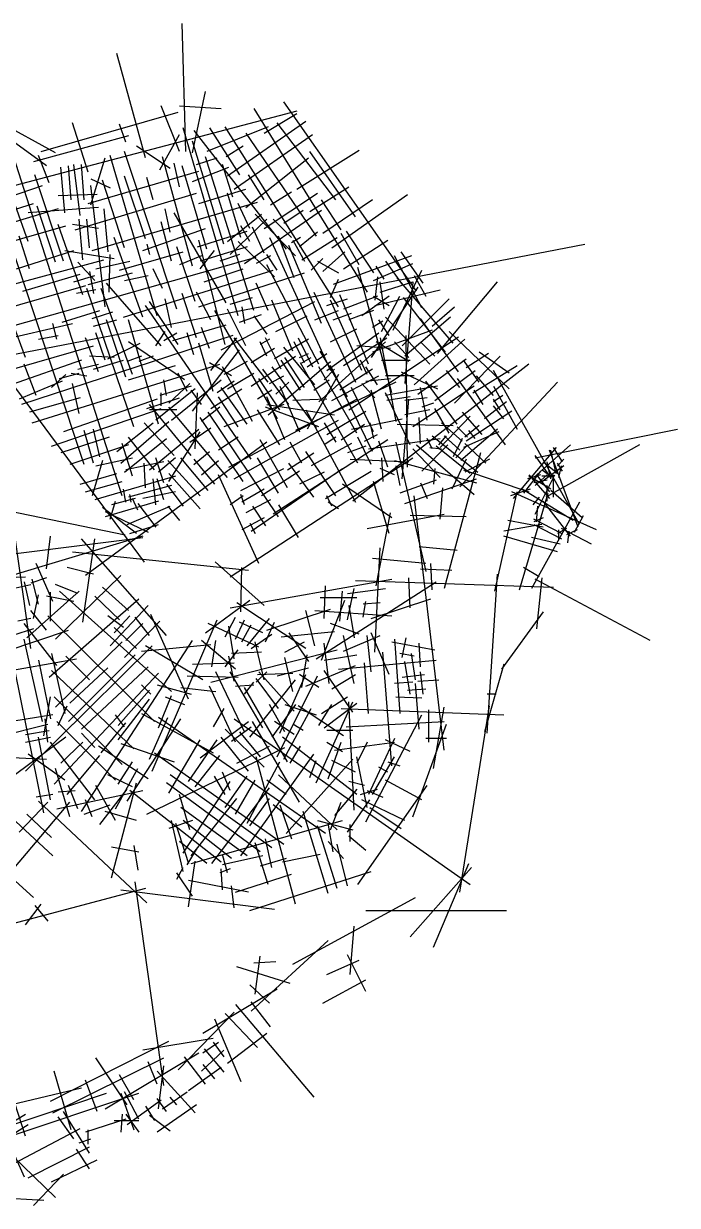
# Model space of a CAD drawing. Extents: x -2773 to 1491, y -7282 to -1928.
# Drawn here: x -206 to 1491, y -5451 to -2385 of the extents above; entities that cross this region are included whole.
import ezdxf

# ---------------------------------------------------------------- set-up
doc = ezdxf.new("R2010")
doc.units = 0

msp = doc.modelspace()

# ---------------------------------------------------------------- linework, layer by layer
at = {"color": 7, "linetype": 'CONTINUOUS'}
for p, q in [((215.393883, -2716.781452), (205.241893, -2385.139325)), ((110.489881, -2733.701969), (36.041956, -2462.973701)), ((-146.694075, -2754.006589), (-444.486097, -2537.423975)), ((49.577942, -3610.184648), (-282.054046, -2574.649112)), ((232.313866, -2720.165555), (266.153939, -2561.112698)), ((-48.558066, -3528.966168), (-363.270071, -2584.801422)), ((198.4739, -2716.781452), (151.097947, -2598.337835)), ((198.4739, -2598.337835), (306.761898, -2605.106042)), ((391.36192, -2605.106042), (685.769946, -3082.264612)), ((814.361924, -3078.880509), (469.193949, -2588.185525)), ((503.033915, -2611.874248), (-661.062093, -2919.827652)), ((-160.230061, -2716.781452), (195.089903, -2615.258352)), ((418.433893, -2669.404005), (503.033915, -2618.642455)), ((-123.006098, -2720.165555), (-271.902056, -2638.947075)), ((-38.406076, -2770.927105), (-79.014036, -2642.331178)), ((59.729932, -2693.092728), (42.809949, -2645.715282)), ((350.753961, -3143.178472), (208.62589, -2655.867592)), ((235.697863, -2662.635798), (475.961942, -2970.589202)), ((428.585883, -2652.483488), (269.537936, -2716.781452)), ((276.305929, -2655.867592), (354.137958, -2777.695312)), ((611.321914, -3119.489749), (316.913888, -2652.483488)), ((526.721892, -2638.947075), (323.681881, -2781.079415)), ((604.55392, -2841.993275), (452.273859, -2642.331178)), ((66.497925, -2676.172212), (-180.534041, -2743.854279)), ((147.713951, -2764.158899), (198.4739, -2672.788108)), ((313.529892, -2957.052789), (232.313866, -2689.708625)), ((340.601865, -2814.920449), (543.641875, -2672.788108)), ((371.057941, -2669.404005), (553.793865, -2936.748169)), ((-139.926081, -2797.999932), (-166.998054, -2726.933762)), ((140.945958, -3143.178472), (19.121866, -2726.933762)), ((191.705907, -3126.257956), (56.345936, -2716.781452)), ((174.785924, -2760.774795), (86.801905, -2703.245038)), ((364.289947, -2703.245038), (320.297885, -2730.317865)), ((503.033915, -2814.920449), (665.465859, -2713.397348)), ((655.31387, -2885.986619), (536.873881, -2716.781452)), ((-99.318122, -2875.834309), (-109.470112, -2757.390692)), ((-82.398139, -2841.993275), (-89.166132, -2754.006589)), ((-58.710056, -2882.602515), (-75.630039, -2750.622485)), ((-48.558066, -2841.993275), (-55.326059, -2750.622485)), ((-31.638083, -2855.529689), (5.58588, -2733.701969)), ((232.313866, -3014.582546), (154.481944, -2730.317865)), ((198.4739, -2808.152242), (184.937914, -2747.238382)), ((269.537936, -2970.589202), (205.241893, -2754.006589)), ((232.313866, -2794.615829), (327.065878, -2757.390692)), ((242.465856, -2750.622485), (296.609909, -2733.701969)), ((391.36192, -3129.642059), (266.153939, -2730.317865)), ((337.217868, -2835.225069), (310.145895, -2750.622485)), ((371.057941, -2862.297895), (533.489885, -2733.701969)), ((-102.702119, -3001.046132), (-177.150044, -2777.695312)), ((-38.406076, -2852.145585), (249.233956, -2767.543002)), ((-31.638083, -2787.847622), (19.121866, -2811.536345)), ((110.489881, -2943.516375), (56.345936, -2781.079415)), ((130.793861, -2841.993275), (113.873878, -2784.463519)), ((418.433893, -2841.993275), (377.825934, -2777.695312)), ((-285.438042, -2848.761482), (-156.846064, -2804.768139)), ((5.58588, -3119.489749), (-31.638083, -2804.768139)), ((56.345936, -2967.205099), (-1.182113, -2791.231725)), ((249.233956, -2852.145585), (371.057941, -2814.920449)), ((536.873881, -2872.450205), (638.393887, -2808.152242)), ((-14.7181, -2828.456862), (-116.238105, -2831.840965)), ((-72.246042, -2919.827652), (242.465856, -2825.072759)), ((-28.254086, -2973.973306), (401.51391, -2848.761482)), ((357.521954, -2940.132272), (323.681881, -2825.072759)), ((418.433893, -2916.443549), (557.177861, -2825.072759)), ((435.353876, -2855.529689), (489.497929, -2821.688655)), ((618.089907, -2919.827652), (567.329958, -2841.993275)), ((699.305932, -2841.993275), (570.713954, -2929.979962)), ((594.401931, -2967.205099), (790.673947, -2828.456862)), ((-116.238105, -2865.681999), (-474.942066, -2973.973306)), ((-434.334107, -2929.979962), (-180.534041, -2852.145585)), ((-194.070134, -2950.284582), (-227.9101, -2855.529689)), ((-11.334103, -2862.297895), (-194.070134, -2875.834309)), ((-123.006098, -3004.430236), (-170.382051, -2858.913792)), ((2.201883, -2865.681999), (12.353873, -2977.357409)), ((174.785924, -2926.595859), (161.249937, -2865.681999)), ((320.297885, -3109.337439), (184.937914, -2875.834309)), ((323.681881, -2950.284582), (411.6659, -2879.218412)), ((381.209931, -2916.443549), (350.753961, -2852.145585)), ((367.673944, -3007.814339), (567.329958, -2869.066102)), ((394.745917, -2879.218412), (499.649919, -2987.509719)), ((469.193949, -2902.907135), (519.953898, -2869.066102)), ((-427.566113, -3004.430236), (-95.934125, -2909.675342)), ((-51.942063, -3089.032819), (-116.238105, -2906.291239)), ((-11.334103, -2916.443549), (-79.014036, -2906.291239)), ((-51.942063, -2997.662029), (-62.094053, -2892.754825)), ((-35.02208, -2967.205099), (-41.790073, -2892.754825)), ((178.16992, -3001.046132), (151.097947, -2899.523032)), ((330.449875, -2984.125616), (425.201887, -2892.754825)), ((381.209931, -2950.284582), (357.521954, -2909.675342)), ((489.497929, -2940.132272), (442.12187, -2892.754825)), ((-190.686137, -3021.350752), (-217.75811, -2936.748169)), ((103.721888, -3146.562576), (29.273856, -2940.132272)), ((103.721888, -2973.973306), (266.153939, -2916.443549)), ((245.849959, -2963.820996), (374.441937, -2923.211755)), ((418.433893, -2980.741512), (387.977924, -2913.059445)), ((431.96988, -2940.132272), (591.017934, -3285.310813)), ((496.265922, -3045.039476), (455.657856, -2936.748169)), ((513.185905, -2940.132272), (489.497929, -2953.668685)), ((557.177861, -2926.595859), (509.801909, -2963.820996)), ((516.569902, -2997.662029), (607.937917, -2940.132272)), ((665.465859, -3011.198442), (618.089907, -2929.979962)), ((631.625893, -2923.211755), (702.689929, -3031.503062)), ((-1517.21409, -3491.741031), (1250.897914, -2957.052789)), ((-224.526103, -3021.350752), (-75.630039, -2973.973306)), ((-99.318122, -2973.973306), (29.273856, -2994.277926)), ((113.873878, -2957.052789), (120.641871, -2984.125616)), ((239.081859, -3105.953336), (191.705907, -2963.820996)), ((316.913888, -3217.628746), (249.233956, -2946.900479)), ((374.441937, -2963.820996), (252.617953, -3001.046132)), ((252.617953, -3021.350752), (289.841915, -2973.973306)), ((445.505866, -3041.655372), (350.753961, -2950.284582)), ((567.329958, -3163.483092), (482.729936, -2960.436892)), ((492.881925, -2946.900479), (523.337895, -3001.046132)), ((624.8579, -3021.350752), (739.913892, -2946.900479)), ((-451.25409, -3119.489749), (2.201883, -2997.662029)), ((-441.1021, -3227.781056), (398.129914, -2990.893822)), ((-21.486093, -3051.807682), (-65.478049, -3004.430236)), ((-18.102097, -3021.350752), (69.881922, -3001.046132)), ((15.73787, -3082.264612), (19.121866, -2984.125616)), ((42.809949, -3024.734856), (208.62589, -2977.357409)), ((256.001949, -2987.509719), (198.4739, -3011.198442)), ((354.137958, -2984.125616), (303.377902, -3001.046132)), ((435.353876, -2987.509719), (398.129914, -3007.814339)), ((452.273859, -3024.734856), (425.201887, -2984.125616)), ((540.257878, -3024.734856), (570.713954, -2994.277926)), ((557.177861, -3001.046132), (611.321914, -3031.503062)), ((570.713954, -3028.118959), (628.241897, -2977.357409)), ((800.825937, -2987.509719), (597.785927, -3061.959992)), ((733.145898, -3001.046132), (777.137961, -3061.959992)), ((827.89791, -3122.873852), (756.833875, -2987.509719)), ((831.281907, -3058.575889), (773.753964, -2977.357409)), ((-207.60612, -3078.880509), (-58.710056, -3034.887166)), ((-38.406076, -3061.959992), (76.649915, -3031.503062)), ((-35.02208, -3028.118959), (-24.87009, -3085.648716)), ((52.961939, -3146.562576), (442.12187, -3024.734856)), ((154.481944, -3072.112302), (130.793861, -3021.350752)), ((249.233956, -3119.489749), (523.337895, -3031.503062)), ((262.769942, -3055.191786), (364.289947, -3021.350752)), ((560.561964, -3268.390211), (425.201887, -3011.198442)), ((750.065881, -3342.840484), (662.081863, -3017.966649)), ((702.689929, -3051.807682), (804.209934, -3007.814339)), ((729.761902, -3048.423579), (709.457922, -3014.582546)), ((753.449878, -3180.403609), (827.89791, -3024.734856)), ((-45.174069, -3065.344096), (-566.310081, -3214.244643)), ((-75.630039, -3055.191786), (-21.486093, -3038.271269)), ((151.097947, -3221.012849), (8.969876, -3058.575889)), ((56.345936, -3051.807682), (117.257875, -3038.271269)), ((428.585883, -3129.642059), (398.129914, -3058.575889)), ((591.017934, -3095.801026), (611.321914, -3048.423579)), ((712.841919, -3041.655372), (706.073925, -3102.569232)), ((729.761902, -3126.257956), (719.609912, -3055.191786)), ((719.609912, -3082.264612), (804.209934, -3055.191786)), ((909.113936, -3214.244643), (763.601868, -3045.039476)), ((804.209934, -3055.191786), (783.905954, -3319.151846)), ((807.593931, -3038.271269), (838.0499, -3092.416922)), ((868.50587, -3241.317469), (1024.169927, -3055.191786)), ((-18.102097, -3075.496406), (-68.862046, -3085.648716)), ((80.033912, -3430.827171), (-41.790073, -3072.112302)), ((76.649915, -3295.463037), (-4.56611, -3072.112302)), ((242.465856, -3200.708229), (205.241893, -3085.648716)), ((279.689925, -3153.330782), (242.465856, -3082.264612)), ((330.449875, -3112.721542), (387.977924, -3095.801026)), ((547.025871, -3082.264612), (655.31387, -3315.767657)), ((689.153942, -3268.390211), (614.70591, -3089.032819)), ((712.841919, -3092.416922), (624.8579, -3126.257956)), ((743.297888, -3092.416922), (672.233959, -3143.178472)), ((817.74592, -3068.728199), (695.921936, -3251.469779)), ((702.689929, -3092.416922), (743.297888, -3116.105646)), ((706.073925, -3116.105646), (875.273863, -3075.496406)), ((722.993909, -3183.787712), (770.369861, -3092.416922)), ((888.809956, -3237.933366), (780.521958, -3095.801026)), ((384.593927, -3515.429754), (110.489881, -3116.105646)), ((195.089903, -3217.628746), (120.641871, -3105.953336)), ((178.16992, -3173.635402), (161.249937, -3099.185129)), ((306.761898, -3231.165159), (550.409868, -3105.953336)), ((371.057941, -3221.012849), (323.681881, -3126.257956)), ((360.905951, -3119.489749), (367.673944, -3163.483092)), ((492.881925, -3234.549263), (438.737873, -3102.569232)), ((580.865944, -3116.105646), (635.00989, -3099.185129)), ((672.233959, -3285.310813), (591.017934, -3102.569232)), ((777.137961, -3221.012849), (898.961946, -3099.185129)), ((854.969883, -3170.251299), (912.497932, -3119.489749)), ((-106.086115, -3160.098989), (-7.950107, -3129.642059)), ((-28.254086, -3149.946679), (25.889859, -3133.026162)), ((-24.87009, -3170.251299), (36.041956, -3153.330782)), ((59.729932, -3302.231244), (8.969876, -3153.330782)), ((144.329954, -3424.058964), (66.497925, -3153.330782)), ((289.841915, -3129.642059), (452.273859, -3410.522551)), ((354.137958, -3160.098989), (411.6659, -3139.794369)), ((391.36192, -3143.178472), (425.201887, -3190.555919)), ((448.889863, -3183.787712), (530.105888, -3143.178472)), ((550.409868, -3153.330782), (611.321914, -3129.642059)), ((597.785927, -3153.330782), (645.16188, -3136.410266)), ((702.689929, -3129.642059), (638.393887, -3153.330782)), ((726.377905, -3156.714886), (699.305932, -3173.635402)), ((743.297888, -3193.940022), (716.225915, -3153.330782)), ((848.20189, -3268.390211), (733.145898, -3146.562576)), ((902.345942, -3146.562576), (783.905954, -3248.085676)), ((922.649922, -3288.694831), (824.513914, -3149.946679)), ((-332.814102, -3221.012849), (-79.014036, -3163.483092)), ((-200.838127, -3251.469779), (-234.678093, -3160.098989)), ((-119.622102, -3204.092332), (-129.774091, -3163.483092)), ((5.58588, -3258.237986), (-18.102097, -3187.171816)), ((137.561961, -3221.012849), (161.249937, -3183.787712)), ((157.865941, -3207.476436), (191.705907, -3187.171816)), ((181.553917, -3207.476436), (320.297885, -3166.867196)), ((235.697863, -3244.701573), (218.77788, -3187.171816)), ((276.305929, -3227.781056), (256.001949, -3173.635402)), ((580.865944, -3285.310813), (716.225915, -3187.171816)), ((591.017934, -3210.860539), (658.697866, -3177.019506)), ((854.969883, -3180.403609), (699.305932, -3237.933366)), ((1054.625897, -3332.688259), (898.961946, -3183.787712)), ((337.217868, -3193.940022), (-210.990117, -3373.297414)), ((-166.998054, -3204.092332), (-116.238105, -3193.940022)), ((-11.334103, -3288.694831), (-45.174069, -3200.708229)), ((12.353873, -3254.853883), (96.953895, -3214.244643)), ((212.009887, -3308.999451), (66.497925, -3210.860539)), ((286.457919, -3339.456466), (249.233956, -3214.244643)), ((279.689925, -3285.310813), (347.369964, -3200.708229)), ((428.585883, -3315.767657), (340.601865, -3200.708229)), ((431.96988, -3204.092332), (408.281903, -3217.628746)), ((425.201887, -3248.085676), (408.281903, -3210.860539)), ((462.425956, -3281.926624), (421.81789, -3200.708229)), ((533.489885, -3204.092332), (445.505866, -3254.853883)), ((523.337895, -3265.006193), (496.265922, -3210.860539)), ((506.417912, -3200.708229), (543.641875, -3275.158417)), ((560.561964, -3366.529207), (733.145898, -3210.860539)), ((624.8579, -3271.774399), (736.529895, -3200.708229)), ((638.393887, -3386.833827), (922.649922, -3197.324126)), ((794.057944, -3261.622004), (709.457922, -3210.860539)), ((719.609912, -3200.708229), (760.217871, -3417.290757)), ((756.833875, -3210.860539), (794.057944, -3251.469779)), ((790.673947, -3535.734374), (787.289951, -3193.940022)), ((807.593931, -3322.535864), (939.569905, -3204.092332)), ((861.737876, -3248.085676), (824.513914, -3210.860539)), ((-342.966091, -3312.383639), (-24.87009, -3221.012849)), ((-298.974135, -3234.549263), (107.105885, -3782.773918)), ((29.273856, -3251.469779), (-35.02208, -3248.085676)), ((100.337892, -3248.085676), (63.113929, -3261.622004)), ((130.793861, -3248.085676), (93.569898, -3261.622004)), ((232.313866, -3390.217931), (354.137958, -3231.165159)), ((445.505866, -3227.781056), (384.593927, -3265.006193)), ((384.593927, -3325.920053), (499.649919, -3248.085676)), ((550.409868, -3322.535864), (469.193949, -3224.396953)), ((509.801909, -3251.469779), (533.489885, -3241.317469)), ((530.105888, -3275.158417), (580.865944, -3241.317469)), ((635.00989, -3352.992879), (563.945961, -3234.549263)), ((746.681885, -3227.781056), (658.697866, -3221.012849)), ((912.497932, -3369.913311), (1030.93792, -3248.085676)), ((1000.481951, -3241.317469), (942.953902, -3278.542606)), ((1054.625897, -3292.079019), (976.793868, -3237.933366)), ((-55.326059, -3258.237986), (-238.06209, -3322.535864)), ((-173.766047, -3349.608691), (-204.222124, -3268.390211)), ((-183.918144, -3420.674861), (303.377902, -3268.390211)), ((-65.478049, -3281.926624), (-11.334103, -3268.390211)), ((-24.87009, -3281.926624), (52.961939, -3258.237986)), ((66.497925, -3308.999451), (188.32191, -3271.774399)), ((333.833871, -3298.847226), (276.305929, -3265.006193)), ((387.977924, -3417.290757), (310.145895, -3275.158417)), ((374.441937, -3261.622004), (313.529892, -3295.463037)), ((428.585883, -3400.370241), (591.017934, -3261.622004)), ((438.737873, -3275.158417), (553.793865, -3434.211274)), ((513.185905, -3336.072277), (462.425956, -3258.237986)), ((523.337895, -3329.304071), (472.577946, -3251.469779)), ((662.081863, -3525.582064), (513.185905, -3265.006193)), ((516.569902, -3265.006193), (540.257878, -3251.469779)), ((658.697866, -3447.747687), (560.561964, -3275.158417)), ((699.305932, -3495.125134), (591.017934, -3271.774399)), ((1105.385953, -3268.390211), (648.545876, -3623.721061)), ((685.769946, -3295.463037), (668.849856, -3258.237986)), ((712.841919, -3322.535864), (682.385949, -3275.158417)), ((722.993909, -3258.237986), (797.441941, -3258.237986)), ((817.74592, -3346.224673), (942.953902, -3254.853883)), ((976.793868, -3315.767657), (936.185909, -3258.237986)), ((959.873885, -3342.840484), (1074.929876, -3271.774399)), ((-133.158088, -3329.304071), (-95.934125, -3295.463037)), ((-112.854108, -3305.615433), (-62.094053, -3292.079019)), ((-82.398139, -3292.079019), (-41.790073, -3298.847226)), ((164.633934, -3349.608691), (157.865941, -3308.999451)), ((178.16992, -3413.906654), (306.761898, -3308.999451)), ((218.77788, -3339.456466), (195.089903, -3292.079019)), ((323.681881, -3332.688259), (391.36192, -3292.079019)), ((459.041959, -3386.833827), (404.897907, -3305.615433)), ((482.729936, -3373.297414), (415.049897, -3281.926624)), ((431.96988, -3319.151846), (469.193949, -3298.847226)), ((611.321914, -3295.463037), (530.105888, -3437.595377)), ((547.025871, -3336.072277), (587.633937, -3308.999451)), ((574.097951, -3308.999451), (601.169924, -3281.926624)), ((594.401931, -3363.145104), (716.225915, -3298.847226)), ((699.305932, -3281.926624), (614.70591, -3336.072277)), ((682.385949, -3312.383639), (746.681885, -3305.615433)), ((807.593931, -3298.847226), (733.145898, -3298.847226)), ((773.753964, -3288.694831), (868.50587, -3332.688259)), ((861.737876, -3363.145104), (966.641878, -3285.310813)), ((926.033919, -3329.304071), (892.193953, -3285.310813)), ((919.265925, -3305.615433), (1044.473907, -3478.204617)), ((1014.017937, -3349.608691), (970.025875, -3298.847226)), ((1237.361927, -3684.634921), (1014.017937, -3285.310813)), ((-106.086115, -3312.383639), (-217.75811, -3359.761001)), ((-62.094053, -3396.986137), (-79.014036, -3319.151846)), ((239.081859, -3332.688259), (137.561961, -3413.906654)), ((228.92987, -3325.920053), (147.713951, -3349.608691)), ((225.545873, -3319.151846), (171.401927, -3369.913311)), ((256.001949, -3373.297414), (228.92987, -3336.072277)), ((279.689925, -3383.449724), (360.905951, -3332.688259)), ((340.601865, -3312.383639), (296.609909, -3342.840484)), ((374.441937, -3424.058964), (306.761898, -3329.304071)), ((438.737873, -3336.072277), (401.51391, -3359.761001)), ((448.889863, -3346.224673), (482.729936, -3315.767657)), ((459.041959, -3325.920053), (509.801909, -3444.363584)), ((760.217871, -3315.767657), (499.649919, -3440.979481)), ((702.689929, -3444.363584), (645.16188, -3329.304071)), ((672.233959, -3319.151846), (706.073925, -3356.376897)), ((722.993909, -3437.595377), (695.921936, -3336.072277)), ((868.50587, -3325.920053), (733.145898, -3349.608691)), ((963.257881, -3325.920053), (804.209934, -3430.827171)), ((841.433897, -3413.906654), (824.513914, -3329.304071)), ((919.265925, -3424.058964), (838.0499, -3312.383639)), ((1179.833878, -3315.767657), (926.033919, -3586.495924)), ((986.945964, -3373.297414), (963.257881, -3336.072277)), ((1014.017937, -3325.920053), (1074.929876, -3437.595377)), ((-58.710056, -3356.376897), (-190.686137, -3393.602034)), ((140.945958, -3359.761001), (-102.702119, -3444.363584)), ((113.873878, -3383.449724), (198.4739, -3356.376897)), ((151.097947, -3376.681517), (151.097947, -3342.840484)), ((239.081859, -3488.356928), (245.849959, -3342.840484)), ((350.753961, -3430.827171), (299.993905, -3352.992879)), ((327.065878, -3535.734374), (658.697866, -3359.761001)), ((472.577946, -3464.668204), (425.201887, -3352.992879)), ((580.865944, -3359.761001), (492.881925, -3363.145104)), ((797.441941, -3478.204617), (733.145898, -3342.840484)), ((797.441941, -3352.992879), (736.529895, -3363.145104)), ((777.137961, -3566.191304), (794.057944, -3359.761001)), ((841.433897, -3356.376897), (783.905954, -3363.145104)), ((858.35388, -3369.913311), (827.89791, -3380.065621)), ((1047.857903, -3366.529207), (990.329961, -3410.522551)), ((1037.705914, -3349.608691), (1014.017937, -3366.529207)), ((1030.93792, -3386.833827), (1014.017937, -3359.761001)), ((-133.158088, -3481.588721), (151.097947, -3383.449724)), ((228.92987, -3505.277444), (120.641871, -3373.297414)), ((191.705907, -3386.833827), (120.641871, -3386.833827)), ((323.681881, -3562.807201), (171.401927, -3380.065621)), ((303.377902, -3380.065621), (256.001949, -3417.290757)), ((455.657856, -3664.330301), (272.921932, -3393.602034)), ((469.193949, -3373.297414), (313.529892, -3430.827171)), ((459.041959, -3478.204617), (401.51391, -3386.833827)), ((560.561964, -3430.827171), (421.81789, -3380.065621)), ((425.201887, -3373.297414), (601.169924, -3400.370241)), ((526.721892, -3386.833827), (655.31387, -3627.105164)), ((580.865944, -3451.131791), (682.385949, -3390.217931)), ((848.20189, -3386.833827), (783.905954, -3400.370241)), ((898.961946, -3447.747687), (861.737876, -3383.449724)), ((932.801912, -3393.602034), (983.561861, -3451.131791)), ((1061.39389, -3390.217931), (942.953902, -3468.052307)), ((1041.08991, -3410.522551), (1014.017937, -3376.681517)), ((36.041956, -3495.125134), (130.793861, -3420.674861)), ((46.193946, -3525.582064), (171.401927, -3417.290757)), ((184.937914, -3505.277444), (107.105885, -3420.674861)), ((364.289947, -3572.959511), (252.617953, -3407.138447)), ((340.601865, -3566.191304), (611.321914, -3413.906654)), ((574.097951, -3420.674861), (604.55392, -3471.436411)), ((618.089907, -3464.668204), (679.001953, -3424.058964)), ((645.16188, -3437.595377), (777.137961, -3410.522551)), ((692.537939, -3420.674861), (702.689929, -3461.284101)), ((763.601868, -3424.058964), (909.113936, -3427.443067)), ((824.513914, -3474.820514), (821.129917, -3407.138447)), ((875.273863, -3484.972824), (953.105892, -3403.754344)), ((932.801912, -3468.052307), (878.657859, -3420.674861)), ((919.265925, -3430.827171), (946.337898, -3457.899997)), ((976.793868, -3427.443067), (939.569905, -3457.899997)), ((15.73787, -3457.899997), (-109.470112, -3498.509238)), ((-24.87009, -3525.582064), (-48.558066, -3440.979481)), ((-7.950107, -3508.661548), (-24.87009, -3437.595377)), ((56.345936, -3549.270788), (164.633934, -3461.284101)), ((134.177964, -3542.502581), (66.497925, -3457.899997)), ((120.641871, -3542.502581), (249.233956, -3437.595377)), ((171.401927, -3572.959511), (252.617953, -3444.363584)), ((225.545873, -3471.436411), (279.689925, -3434.211274)), ((350.753961, -3457.899997), (299.993905, -3491.741031)), ((604.55392, -3457.899997), (574.097951, -3478.204617)), ((695.921936, -3528.966168), (662.081863, -3457.899997)), ((679.001953, -3468.052307), (712.841919, -3451.131791)), ((689.153942, -3488.356928), (875.273863, -3461.284101)), ((854.969883, -3488.356928), (841.433897, -3461.284101)), ((854.969883, -3454.515894), (973.409871, -3549.270788)), ((871.889866, -3478.204617), (892.193953, -3454.515894)), ((885.425959, -3454.515894), (926.033919, -3491.741031)), ((932.801912, -3461.284101), (909.113936, -3508.661548)), ((1024.169927, -3437.595377), (929.417915, -3518.813858)), ((1027.553924, -3444.363584), (936.185909, -3484.972824)), ((966.641878, -3461.284101), (949.721895, -3440.979481)), ((1122.305936, -3512.045651), (1491.161887, -3437.595377)), ((66.497925, -3478.204617), (-85.782135, -3528.966168)), ((425.201887, -3471.436411), (-45.174069, -3816.614951)), ((76.649915, -3559.423098), (49.577942, -3474.820514)), ((235.697863, -3528.966168), (276.305929, -3495.125134)), ((479.345939, -3589.880028), (408.281903, -3464.668204)), ((739.913892, -3464.668204), (442.12187, -3657.562094)), ((516.569902, -3525.582064), (486.113932, -3471.436411)), ((604.55392, -3610.184648), (526.721892, -3495.125134)), ((645.16188, -3474.820514), (540.257878, -3532.350271)), ((682.385949, -3481.588721), (635.00989, -3498.509238)), ((739.913892, -3535.734374), (716.225915, -3468.052307)), ((760.217871, -3471.436411), (838.0499, -3806.462641)), ((875.273863, -3562.807201), (804.209934, -3488.356928)), ((814.361924, -3478.204617), (963.257881, -3606.800544)), ((895.577949, -3478.204617), (827.89791, -3545.886684)), ((848.20189, -3484.972824), (878.657859, -3488.356928)), ((953.105892, -3552.654891), (865.121873, -3481.588721)), ((946.337898, -3478.204617), (915.881929, -3512.045651)), ((993.713958, -3525.582064), (939.569905, -3474.820514)), ((1176.449881, -3484.972824), (1064.777887, -3616.952854)), ((1213.673951, -3478.204617), (1118.921939, -3562.807201)), ((1393.025878, -3478.204617), (1149.377909, -3613.568751)), ((1233.977931, -3691.403128), (1159.529898, -3491.741031)), ((1176.449881, -3552.654891), (1162.913895, -3491.741031)), ((1193.369865, -3522.197961), (1169.681888, -3484.972824)), ((-1.182113, -3518.813858), (-28.254086, -3610.184648)), ((-18.102097, -3532.350271), (76.649915, -3512.045651)), ((157.865941, -3522.197961), (59.729932, -3542.502581)), ((110.489881, -3589.880028), (107.105885, -3525.582064)), ((157.865941, -3576.343614), (137.561961, -3512.045651)), ((188.32191, -3512.045651), (144.329954, -3549.270788)), ((168.017931, -3518.813858), (252.617953, -3610.184648)), ((272.921932, -3596.648234), (201.857897, -3512.045651)), ((235.697863, -3515.429754), (289.841915, -3579.727718)), ((256.001949, -3556.038994), (299.993905, -3518.813858)), ((330.449875, -3819.999055), (804.209934, -3512.045651)), ((455.657856, -3603.416441), (401.51391, -3512.045651)), ((479.345939, -3542.502581), (547.025871, -3498.509238)), ((547.025871, -3613.568751), (482.729936, -3525.582064)), ((641.777883, -3515.429754), (794.057944, -3522.197961)), ((722.993909, -3512.045651), (726.377905, -3572.959511)), ((756.833875, -3518.813858), (970.025875, -3576.343614)), ((980.177865, -3498.509238), (885.425959, -3850.455985)), ((942.953902, -3515.429754), (905.729939, -3593.264131)), ((1003.865947, -3515.429754), (939.569905, -3549.270788)), ((1162.913895, -3562.807201), (1122.305936, -3505.277444)), ((1179.833878, -3552.654891), (1145.993912, -3525.582064)), ((1162.913895, -3566.191304), (1152.761905, -3522.197961)), ((1196.753861, -3515.429754), (1179.833878, -3532.350271)), ((1193.369865, -3545.886684), (1179.833878, -3525.582064)), ((-58.710056, -3579.727718), (36.041956, -3552.654891)), ((171.401927, -3552.654891), (252.617953, -3644.025681)), ((404.897907, -3786.158021), (299.993905, -3556.038994)), ((357.521954, -3596.648234), (469.193949, -3539.118478)), ((384.593927, -3701.555438), (621.473903, -3539.118478)), ((509.801909, -3545.886684), (411.6659, -3610.184648)), ((574.097951, -3549.270788), (509.801909, -3579.727718)), ((577.481947, -3616.952854), (695.921936, -3545.886684)), ((756.833875, -3556.038994), (719.609912, -3539.118478)), ((760.217871, -3532.350271), (770.369861, -3583.111821)), ((861.737876, -3539.118478), (858.35388, -3579.727718)), ((936.185909, -3542.502581), (1105.385953, -3600.032338)), ((1135.841922, -3545.886684), (1091.849859, -3603.416441)), ((1135.841922, -3556.038994), (1102.001956, -3566.191304)), ((1105.385953, -3556.038994), (1159.529898, -3616.952854)), ((1122.305936, -3657.562094), (1173.065885, -3556.038994)), ((1152.761905, -3556.038994), (1122.305936, -3583.111821)), ((1125.689932, -3556.038994), (1159.529898, -3600.032338)), ((1196.753861, -3532.350271), (1135.841922, -3576.343614)), ((1166.297892, -3562.807201), (1139.225919, -3542.502581)), ((1169.681888, -3613.568751), (1169.681888, -3556.038994)), ((1183.217875, -3562.807201), (1189.985868, -3532.350271)), ((-45.174069, -3600.032338), (49.577942, -3572.959511)), ((188.32191, -3559.423098), (-21.486093, -3620.336958)), ((178.16992, -3583.111821), (66.497925, -3613.568751)), ((137.561961, -3633.873371), (130.793861, -3566.191304)), ((157.865941, -3620.336958), (140.945958, -3566.191304)), ((164.633934, -3579.727718), (208.62589, -3637.257474)), ((750.065881, -3667.714404), (621.473903, -3579.727718)), ((743.297888, -3708.323644), (702.689929, -3572.959511)), ((865.121873, -3569.575408), (770.369861, -3603.416441)), ((783.905954, -3630.489268), (970.025875, -3566.191304)), ((824.513914, -3576.343614), (841.433897, -3616.952854)), ((1162.913895, -3593.264131), (1105.385953, -3559.423098)), ((1152.761905, -3569.575408), (1118.921939, -3576.343614)), ((1166.297892, -3559.423098), (1139.225919, -3559.423098)), ((1152.761905, -3623.721061), (1152.761905, -3583.111821)), ((57.542156, -3712.580051), (-451.25409, -3606.800544)), ((83.417909, -3616.952854), (22.505863, -3633.873371)), ((59.729932, -3627.105164), (52.961939, -3593.264131)), ((73.265919, -3627.105164), (69.881922, -3606.800544)), ((90.185902, -3647.409784), (76.649915, -3616.952854)), ((188.32191, -3600.032338), (103.721888, -3616.952854)), ((364.289947, -3610.184648), (330.449875, -3633.873371)), ((367.673944, -3633.873371), (357.521954, -3606.800544)), ((418.433893, -3593.264131), (360.905951, -3627.105164)), ((594.401931, -3637.257474), (580.865944, -3610.184648)), ((885.425959, -4270.084799), (807.593931, -3610.184648)), ((875.273863, -3671.098508), (882.041856, -3589.880028)), ((1017.401934, -3857.224191), (1074.929876, -3600.032338)), ((1108.769949, -3593.264131), (1058.009893, -3610.184648)), ((1281.353883, -3698.171334), (1061.39389, -3600.032338)), ((1081.69787, -3853.840088), (1156.145902, -3603.416441)), ((1220.441944, -3674.482611), (1088.465863, -3593.264131)), ((1132.457925, -3613.568751), (1115.537942, -3633.873371)), ((1244.12992, -3667.714404), (1162.913895, -3596.648234)), ((86.801905, -3708.323644), (-1.182113, -3640.641578)), ((144.329954, -3623.721061), (5.58588, -3664.330301)), ((19.121866, -3671.098508), (32.657959, -3623.721061)), ((63.113929, -3684.634921), (174.785924, -3637.257474)), ((90.185902, -3630.489268), (137.561961, -3691.403128)), ((168.017931, -3637.257474), (198.663748, -3674.391846)), ((435.353876, -3620.336958), (371.057941, -3654.177991)), ((387.977924, -3637.257474), (421.81789, -3688.019024)), ((455.657856, -3633.873371), (506.417912, -3718.475954)), ((611.321914, -3644.025681), (584.249941, -3627.105164)), ((1237.361927, -3627.105164), (1112.153946, -3850.455985)), ((1125.689932, -3677.866714), (1129.073929, -3637.257474)), ((1213.673951, -3715.091851), (1142.609915, -3623.721061)), ((5.58588, -3650.793888), (117.257875, -3704.939541)), ((418.433893, -3667.714404), (360.905951, -3698.171334)), ((685.769946, -3694.787231), (885.425959, -3657.562094)), ((709.457922, -3843.687778), (746.681885, -3654.177991)), ((942.953902, -3664.330301), (797.441941, -3660.946198)), ((1142.609915, -3691.403128), (1051.2419, -3674.482611)), ((1142.609915, -3667.714404), (1118.921939, -3677.866714)), ((1189.985868, -3708.323644), (1118.921939, -3671.098508)), ((1223.825941, -3704.939541), (1247.513917, -3660.946198)), ((69.881922, -3708.323644), (144.329954, -3684.634921)), ((381.209931, -3681.250818), (394.745917, -3708.323644)), ((1139.225919, -3684.634921), (1041.08991, -3701.555438)), ((1118.921939, -3684.634921), (1189.985868, -3721.860058)), ((1203.521961, -3694.787231), (1179.833878, -3708.323644)), ((1183.217875, -3725.244161), (1183.217875, -3698.171334)), ((1267.817897, -3735.396471), (1189.985868, -3694.787231)), ((1230.593934, -3698.171334), (1203.521961, -3711.707748)), ((1206.905958, -3732.012368), (1210.289954, -3701.555438)), ((-779.502081, -3830.151365), (103.721888, -3718.475954)), ((103.721888, -3715.091851), (-302.358132, -3836.919571)), ((-187.302141, -4006.124738), (-227.9101, -3718.475954)), ((-146.694075, -3799.694435), (-136.542085, -3715.091851)), ((164.633934, -3972.283705), (-55.326059, -3721.860058)), ((-51.942063, -3938.442671), (-21.486093, -3721.860058)), ((1179.833878, -3755.701091), (1041.08991, -3715.091851)), ((1186.601871, -3735.396471), (1112.153946, -3718.475954)), ((-79.014036, -3755.701091), (377.825934, -3803.078538)), ((706.073925, -4016.277048), (719.609912, -3745.548781)), ((919.265925, -3752.316988), (821.129917, -3742.164678)), ((-153.462068, -4432.521759), (-282.054046, -3799.694435)), ((-129.774091, -3884.297018), (-173.766047, -3786.158021)), ((-24.87009, -3813.230848), (-92.550129, -3796.310331)), ((418.433893, -3894.449328), (291.676006, -3781.35523)), ((357.521954, -3911.369845), (360.905951, -3796.310331)), ((838.0499, -3786.158021), (699.305932, -3772.621608)), ((824.513914, -3799.694435), (905.729939, -3803.078538)), ((854.969883, -3853.840088), (851.585887, -3786.158021)), ((1132.457925, -3819.999055), (1091.849859, -3796.310331)), ((-1029.918044, -3857.224191), (-200.838127, -3819.999055)), ((-146.694075, -3823.383158), (-187.302141, -3836.919571)), ((-166.998054, -3891.065225), (-183.918144, -3826.767261)), ((-123.006098, -3982.436015), (46.193946, -3816.614951)), ((330.449875, -3901.217535), (750.065881, -3826.767261)), ((655.31387, -3830.151365), (1169.681888, -3847.071881)), ((797.441941, -3901.217535), (794.057944, -3823.383158)), ((997.097954, -4226.091455), (1024.169927, -3813.230848)), ((1420.097958, -3985.820118), (1122.305936, -3826.767261)), ((1139.225919, -3823.383158), (1125.689932, -3955.363188)), ((-265.134063, -3857.224191), (-187.302141, -3840.303675)), ((-204.222124, -3833.535468), (-190.686137, -3894.449328)), ((-197.45413, -3979.051912), (-62.094053, -3857.224191)), ((-136.542085, -3935.058568), (-136.542085, -3860.608295)), ((-65.478049, -3863.992398), (-123.006098, -3840.303675)), ((178.16992, -4117.800148), (-112.854108, -3857.224191)), ((66.497925, -3907.985741), (-1.182113, -3847.071881)), ((553.793865, -4033.197565), (865.121873, -3833.535468)), ((574.097951, -3928.290361), (577.481947, -3843.687778)), ((614.70591, -3935.058568), (621.473903, -3857.224191)), ((635.00989, -3863.992398), (733.145898, -3850.455985)), ((635.00989, -3931.674465), (651.929873, -3850.455985)), ((-180.534041, -3928.290361), (-166.998054, -3867.376501)), ((-75.630039, -3884.297018), (-146.694075, -3870.760605)), ((-139.926081, -4080.575012), (93.569898, -3877.528811)), ((42.809949, -3931.674465), (-21.486093, -3870.760605)), ((266.153939, -3965.515498), (381.209931, -3880.912915)), ((526.721892, -4006.124738), (347.369964, -3887.681121)), ((563.945961, -3874.144708), (658.697866, -3874.144708)), ((567.329958, -4036.581668), (628.241897, -3880.912915)), ((675.617956, -3924.906258), (682.385949, -3884.297018)), ((719.609912, -3887.681121), (675.617956, -3891.065225)), ((695.921936, -3928.290361), (851.585887, -3877.528811)), ((-146.694075, -3958.747291), (-187.302141, -3907.985741)), ((134.177964, -4195.634525), (-143.310078, -3921.522155)), ((52.961939, -3951.979085), (12.353873, -3921.522155)), ((19.121866, -3999.356532), (117.257875, -3894.449328)), ((69.881922, -3921.522155), (29.273856, -3965.515498)), ((222.161876, -4138.104768), (124.025868, -3918.138051)), ((425.201887, -3958.747291), (591.017934, -3904.601638)), ((550.409868, -3999.356532), (526.721892, -3907.985741)), ((550.409868, -3907.985741), (750.065881, -3921.522155)), ((638.393887, -3894.449328), (651.929873, -3979.051912)), ((1142.609915, -3911.369845), (1034.321917, -4060.270392)), ((-187.302141, -3928.290361), (-221.142107, -3935.058568)), ((-119.622102, -4050.118082), (-204.222124, -3941.826775)), ((86.801905, -4006.124738), (29.273856, -3951.979085)), ((56.345936, -4029.813462), (147.713951, -3935.058568)), ((103.721888, -3941.826775), (59.729932, -3985.820118)), ((120.641871, -3972.283705), (83.417909, -3924.906258)), ((127.409865, -4324.230452), (296.609909, -3931.674465)), ((404.897907, -4002.740635), (272.921932, -3941.826775)), ((316.913888, -3975.667808), (343.985861, -3924.906258)), ((340.601865, -4033.197565), (327.065878, -3948.594981)), ((343.985861, -3982.436015), (367.673944, -3931.674465)), ((415.049897, -3965.515498), (354.137958, -3938.442671)), ((360.905951, -3989.204222), (384.593927, -3945.210878)), ((374.441937, -3999.356532), (431.96988, -3928.290361)), ((421.81789, -3989.204222), (445.505866, -3938.442671)), ((665.465859, -3968.899602), (591.017934, -3941.826775)), ((-251.598076, -4012.892945), (-89.166132, -3958.747291)), ((-180.534041, -3955.363188), (-234.678093, -3972.283705)), ((-156.846064, -4195.634525), (-204.222124, -3982.436015)), ((384.593927, -4006.124738), (438.737873, -3968.899602)), ((462.425956, -3975.667808), (601.169924, -3962.131395)), ((482.729936, -3965.515498), (533.489885, -4039.965772)), ((624.8579, -4012.892945), (719.609912, -3972.283705)), ((651.929873, -4097.495528), (624.8579, -3972.283705)), ((695.921936, -4067.038598), (685.769946, -3972.283705)), ((743.297888, -4073.806805), (695.921936, -3965.515498)), ((756.833875, -3982.436015), (770.369861, -4175.329905)), ((777.137961, -4029.813462), (787.289951, -3979.051912)), ((-200.838127, -4324.230452), (127.409865, -3999.356532)), ((-123.006098, -4158.409388), (49.577942, -3989.204222)), ((-55.326059, -4429.137655), (232.313866, -3985.820118)), ((100.337892, -4012.892945), (279.689925, -3995.972428)), ((259.385946, -4087.343218), (110.489881, -3999.356532)), ((343.985861, -4060.270392), (256.001949, -3985.820118)), ((279.689925, -4094.111425), (607.937917, -4009.508842)), ((283.073922, -4053.502185), (293.225912, -3985.820118)), ((316.913888, -4053.502185), (350.753961, -4009.508842)), ((411.6659, -4016.277048), (333.833871, -4019.661152)), ((418.433893, -4087.343218), (394.745917, -3989.204222)), ((472.577946, -4016.277048), (523.337895, -3989.204222)), ((587.633937, -4097.495528), (574.097951, -3992.588325)), ((750.065881, -4310.694039), (726.377905, -4016.277048)), ((750.065881, -3989.204222), (861.737876, -4009.508842)), ((824.513914, -4053.502185), (821.129917, -3992.588325)), ((-373.422061, -4087.343218), (-68.862046, -4033.197565)), ((-166.998054, -4036.581668), (-136.542085, -4188.866318)), ((-133.158088, -4019.661152), (-99.318122, -4175.329905)), ((-35.02208, -4087.343218), (-95.934125, -4026.429358)), ((-89.166132, -4195.634525), (83.417909, -4023.045255)), ((232.313866, -4046.733978), (340.601865, -4043.349875)), ((340.601865, -4090.727322), (327.065878, -4026.429358)), ((492.881925, -4117.800148), (472.577946, -4029.813462)), ((516.569902, -4107.647838), (530.105888, -4023.045255)), ((574.097951, -4036.581668), (658.697866, -4023.045255)), ((611.321914, -4060.270392), (865.121873, -4036.581668)), ((689.153942, -4175.329905), (679.001953, -4043.349875)), ((807.593931, -4026.429358), (770.369861, -4019.661152)), ((797.441941, -4124.568355), (783.905954, -4039.965772)), ((810.977927, -4087.343218), (800.825937, -4019.661152)), ((1041.08991, -4046.733978), (990.329961, -4222.707352)), ((80.033912, -4266.700695), (-133.158088, -4063.654495)), ((-126.390095, -4358.071485), (144.329954, -4070.422702)), ((-85.782135, -4148.257078), (12.353873, -4056.886288)), ((117.257875, -4053.502185), (-55.326059, -4215.939145)), ((218.77788, -4077.190908), (350.753961, -4080.575012)), ((367.673944, -4222.707352), (293.225912, -4067.038598)), ((415.049897, -4212.555042), (330.449875, -4067.038598)), ((425.201887, -4067.038598), (398.129914, -4094.111425)), ((401.51391, -4073.806805), (492.881925, -4070.422702)), ((496.265922, -4168.561698), (404.897907, -4067.038598)), ((452.273859, -4077.190908), (533.489885, -4056.886288)), ((452.273859, -4287.005315), (557.177861, -4077.190908)), ((459.041959, -4226.091455), (526.721892, -4073.806805)), ((560.561964, -4107.647838), (509.801909, -4073.806805)), ((526.721892, -4104.263735), (655.31387, -4050.118082)), ((648.545876, -4171.945802), (574.097951, -4063.654495)), ((594.401931, -4111.031942), (655.31387, -4073.806805)), ((777.137961, -4080.575012), (834.665903, -4073.806805)), ((831.281907, -4124.568355), (824.513914, -4067.038598)), ((124.025868, -4124.568355), (100.337892, -4100.879632)), ((140.945958, -4100.879632), (228.92987, -4124.568355)), ((201.857897, -4107.647838), (293.225912, -4117.800148)), ((343.985861, -4249.780179), (276.305929, -4104.263735)), ((343.985861, -4104.263735), (391.36192, -4100.879632)), ((367.673944, -4124.568355), (391.36192, -4094.111425)), ((479.345939, -4300.541729), (367.673944, -4107.647838)), ((381.209931, -4236.243765), (499.649919, -4087.343218)), ((455.657856, -4161.793492), (398.129914, -4083.959115)), ((804.209934, -4094.111425), (756.833875, -4097.495528)), ((821.129917, -4215.939145), (810.977927, -4097.495528)), ((817.74592, -4090.727322), (871.889866, -4087.343218)), ((-153.462068, -4232.859662), (-136.542085, -4131.336562)), ((49.577942, -4307.309935), (-126.390095, -4131.336562)), ((39.425953, -4205.786835), (120.641871, -4114.416045)), ((39.425953, -4243.011972), (120.641871, -4138.104768)), ((144.329954, -4212.555042), (178.16992, -4127.952458)), ((161.249937, -4131.336562), (212.009887, -4151.641182)), ((567.329958, -4175.329905), (635.00989, -4131.336562)), ((760.217871, -4131.336562), (827.89791, -4134.720665)), ((790.673947, -4114.416045), (838.0499, -4111.031942)), ((1020.785931, -4124.568355), (997.097954, -4124.568355)), ((-116.238105, -4205.786835), (-92.550129, -4155.025285)), ((313.529892, -4161.793492), (286.457919, -4209.170938)), ((472.577946, -4222.707352), (431.96988, -4151.641182)), ((499.649919, -4151.641182), (438.737873, -4236.243765)), ((469.193949, -4293.773522), (540.257878, -4161.793492)), ((472.577946, -4151.641182), (553.793865, -4178.714008)), ((624.8579, -4232.859662), (506.417912, -4155.025285)), ((553.793865, -4354.687382), (648.545876, -4144.872975)), ((560.561964, -4205.786835), (594.401931, -4151.641182)), ((574.097951, -4212.555042), (658.697866, -4148.257078)), ((618.089907, -4161.793492), (1041.08991, -4178.714008)), ((651.929873, -4425.753552), (638.393887, -4144.872975)), ((844.817893, -4165.177595), (844.817893, -4249.780179)), ((858.35388, -4317.462245), (885.425959, -4158.409388)), ((926.033919, -4638.952062), (1003.865947, -4155.025285)), ((-129.774091, -4178.714008), (-298.974135, -4205.786835)), ((-143.310078, -4249.780179), (-150.078071, -4188.866318)), ((32.657959, -4347.919175), (-119.622102, -4195.634525)), ((-4.56611, -4276.853005), (59.729932, -4199.018628)), ((56.345936, -4209.170938), (32.657959, -4178.714008)), ((63.113929, -4402.064829), (201.857897, -4188.866318)), ((100.337892, -4175.329905), (286.457919, -4276.853005)), ((120.641871, -4293.773522), (168.017931, -4185.482215)), ((577.481947, -4486.667412), (144.329954, -4185.482215)), ((252.617953, -4290.389419), (377.825934, -4195.634525)), ((340.601865, -4188.866318), (953.105892, -4618.647442)), ((509.801909, -4405.448932), (387.977924, -4195.634525)), ((496.265922, -4229.475559), (445.505866, -4195.634525)), ((631.625893, -4209.170938), (885.425959, -4195.634525)), ((682.385949, -4456.210482), (827.89791, -4178.714008)), ((-292.206036, -4239.627869), (-143.310078, -4202.402732)), ((-200.838127, -4229.475559), (-139.926081, -4219.323249)), ((-21.486093, -4263.316592), (-55.326059, -4226.091455)), ((418.433893, -4314.078142), (316.913888, -4215.939145)), ((333.833871, -4246.396075), (384.593927, -4209.170938)), ((354.137958, -4222.707352), (408.281903, -4287.005315)), ((519.953898, -4219.323249), (492.881925, -4202.402732)), ((648.545876, -4219.323249), (580.865944, -4219.323249)), ((804.209934, -4442.674069), (892.193953, -4202.402732)), ((-95.934125, -4236.243765), (-820.110041, -4770.932093)), ((-200.838127, -4249.780179), (-136.542085, -4236.243765)), ((-136.542085, -4398.680725), (-166.998054, -4236.243765)), ((-21.486093, -4398.680725), (-136.542085, -4249.780179)), ((-51.942063, -4249.780179), (-109.470112, -4303.925832)), ((117.257875, -4344.535072), (-11.334103, -4259.932489)), ((46.193946, -4253.164282), (184.937914, -4300.541729)), ((171.401927, -4381.760209), (252.617953, -4243.011972)), ((222.161876, -4351.303279), (296.609909, -4243.011972)), ((377.825934, -4324.230452), (306.761898, -4236.243765)), ((347.369964, -4303.925832), (431.96988, -4259.932489)), ((658.697866, -4385.144312), (465.809953, -4236.243765)), ((486.113932, -4303.925832), (513.185905, -4259.932489)), ((580.865944, -4249.780179), (621.473903, -4273.468902)), ((584.249941, -4344.535072), (618.089907, -4249.780179)), ((601.169924, -4270.084799), (756.833875, -4249.780179)), ((685.769946, -4249.780179), (658.697866, -4303.925832)), ((756.833875, -4239.627869), (689.153942, -4385.144312)), ((797.441941, -4273.468902), (733.145898, -4243.011972)), ((892.193953, -4239.627869), (838.0499, -4239.627869)), ((-271.902056, -4287.005315), (-146.694075, -4293.773522)), ((-99.318122, -4347.919175), (-194.070134, -4280.237109)), ((-92.550129, -4385.144312), (-7.950107, -4283.621212)), ((113.873878, -4435.905862), (472.577946, -4263.316592)), ((134.177964, -4276.853005), (469.193949, -4513.740239)), ((239.081859, -4364.839692), (303.377902, -4283.621212)), ((357.521954, -4544.197169), (547.025871, -4280.237109)), ((499.649919, -4669.408992), (398.129914, -4287.005315)), ((685.769946, -4418.985345), (658.697866, -4287.005315)), ((699.305932, -4385.144312), (756.833875, -4287.005315)), ((-85.782135, -4442.674069), (-123.006098, -4317.462245)), ((32.657959, -4422.369449), (90.185902, -4317.462245)), ((39.425953, -4358.071485), (76.649915, -4300.541729)), ((374.441937, -4459.594586), (459.041959, -4300.541729)), ((475.961942, -4486.667412), (648.545876, -4293.773522)), ((536.873881, -4341.150969), (553.793865, -4297.157625)), ((655.31387, -4327.614555), (594.401931, -4297.157625)), ((739.913892, -4327.614555), (716.225915, -4314.078142)), ((739.913892, -4300.541729), (770.369861, -4310.694039)), ((76.649915, -4364.839692), (12.353873, -4334.382762)), ((438.737873, -4523.892549), (174.785924, -4334.382762)), ((208.62589, -4537.428962), (330.449875, -4351.303279)), ((316.913888, -4385.144312), (289.841915, -4337.766865)), ((330.449875, -4374.992002), (310.145895, -4327.614555)), ((316.913888, -4418.985345), (374.441937, -4337.766865)), ((343.985861, -4435.905862), (394.745917, -4347.919175)), ((475.961942, -4385.144312), (425.201887, -4347.919175)), ((607.937917, -4476.515102), (455.657856, -4334.382762)), ((679.001953, -4361.455589), (638.393887, -4351.303279)), ((827.89791, -4398.680725), (733.145898, -4347.919175)), ((-129.774091, -4544.197169), (-305.742129, -4381.760209)), ((-119.622102, -4422.369449), (103.721888, -4374.992002)), ((-116.238105, -4378.376105), (-72.246042, -4374.992002)), ((-65.478049, -4422.369449), (-89.166132, -4361.455589)), ((32.657959, -4452.826379), (-18.102097, -4361.455589)), ((-7.950107, -4462.978689), (63.113929, -4371.607899)), ((22.505863, -4601.726926), (86.801905, -4354.687382)), ((306.761898, -4561.117686), (69.881922, -4374.992002)), ((408.281903, -4534.044859), (164.633934, -4354.687382)), ((283.073922, -4564.501789), (431.96988, -4368.223795)), ((658.697866, -4371.607899), (601.169924, -4439.289965)), ((662.081863, -4618.647442), (841.433897, -4361.455589)), ((668.849856, -4385.144312), (712.841919, -4371.607899)), ((685.769946, -4374.992002), (726.377905, -4391.912519)), ((-393.726041, -4767.547989), (-85.782135, -4405.448932)), ((-217.75811, -4483.283309), (-143.310078, -4405.448932)), ((-129.774091, -4385.144312), (-173.766047, -4391.912519)), ((113.873878, -4666.024889), (-166.998054, -4402.064829)), ((-48.558066, -4435.905862), (19.121866, -4412.217139)), ((-28.254086, -4442.674069), (-45.174069, -4398.680725)), ((225.545873, -4476.515102), (198.4739, -4385.144312)), ((228.92987, -4544.197169), (347.369964, -4395.296622)), ((381.209931, -4466.362792), (431.96988, -4395.296622)), ((516.569902, -4469.746896), (442.12187, -4412.217139)), ((459.041959, -4412.217139), (489.497929, -4500.203826)), ((591.017934, -4476.515102), (618.089907, -4405.448932)), ((635.00989, -4483.283309), (692.537939, -4398.680725)), ((783.905954, -4452.826379), (672.233959, -4398.680725)), ((-133.158088, -4496.819722), (-197.45413, -4435.905862)), ((86.801905, -4452.826379), (5.58588, -4429.137655)), ((374.441937, -4544.197169), (201.857897, -4418.985345)), ((584.249941, -4642.336166), (519.953898, -4429.137655)), ((692.537939, -4418.985345), (773.753964, -4473.130999)), ((-403.878137, -4449.442275), (-180.534041, -4652.488476)), ((232.313866, -4452.826379), (171.401927, -4473.130999)), ((208.62589, -4584.806409), (178.16992, -4452.826379)), ((188.32191, -4459.594586), (222.161876, -4564.501789)), ((333.833871, -4550.965376), (208.62589, -4452.826379)), ((228.92987, -4564.501789), (621.473903, -4452.826379)), ((557.177861, -4452.826379), (648.545876, -4476.515102)), ((607.937917, -4628.799752), (557.177861, -4466.362792)), ((597.785927, -4534.044859), (584.249941, -4459.594586)), ((641.777883, -4506.972032), (641.777883, -4462.978689)), ((269.537936, -4564.501789), (198.4739, -4506.972032)), ((438.737873, -4574.654099), (421.81789, -4500.203826)), ((624.8579, -4550.965376), (584.249941, -4506.972032)), ((682.385949, -4530.660756), (638.393887, -4493.435619)), ((22.505863, -4520.508446), (93.569898, -4534.044859)), ((80.033912, -4517.124342), (90.185902, -4581.422306)), ((218.77788, -4567.885892), (245.849959, -4523.892549)), ((428.585883, -4618.647442), (394.745917, -4510.356136)), ((635.00989, -4622.031546), (607.937917, -4513.740239)), ((222.161876, -4676.177199), (239.081859, -4557.733582)), ((323.681881, -4588.190512), (310.145895, -4540.813066)), ((415.049897, -4544.197169), (310.145895, -4567.885892)), ((475.961942, -4550.965376), (408.281903, -4571.269996)), ((563.945961, -4540.813066), (465.809953, -4561.117686)), ((858.35388, -4781.084403), (949.721895, -4564.501789)), ((191.705907, -4605.111029), (208.62589, -4574.654099)), ((232.313866, -4649.104372), (191.705907, -4588.190512)), ((330.449875, -4578.038202), (303.377902, -4588.190512)), ((310.145895, -4632.183856), (306.761898, -4578.038202)), ((343.985861, -4638.952062), (489.497929, -4591.574616)), ((381.209931, -4686.329509), (695.921936, -4584.806409)), ((797.441941, -4754.011576), (956.489888, -4574.654099)), ((110.489881, -4628.799752), (-803.190058, -4872.455193)), ((157.865941, -5139.799356), (83.417909, -4611.879236)), ((377.825934, -4638.952062), (222.161876, -4608.495132)), ((340.601865, -4679.561302), (333.833871, -4622.031546)), ((46.193946, -4632.183856), (445.505866, -4682.945406)), ((492.881925, -4825.077746), (810.977927, -4652.488476)), ((-200.838127, -4723.554646), (-160.230061, -4669.408992)), ((-177.150044, -4672.793096), (-143.310078, -4713.402336)), ((682.385949, -4686.329509), (1047.857903, -4686.329509)), ((641.777883, -4852.150573), (651.929873, -4726.938749)), ((384.593927, -4946.905466), (584.249941, -4764.163886)), ((394.745917, -4902.912123), (408.281903, -4804.773126)), ((682.385949, -4896.143916), (635.00989, -4801.389023)), ((486.113932, -4875.839296), (347.369964, -4831.845953)), ((391.36192, -4821.693643), (448.889863, -4818.309539)), ((580.865944, -4852.150573), (665.465859, -4814.925436)), ((570.713954, -4926.600846), (682.385949, -4865.686986)), ((259.385946, -5004.435223), (452.273859, -4889.375709)), ((431.96988, -4926.600846), (381.209931, -4879.223399)), ((343.985861, -4929.984949), (547.025871, -5170.256286)), ((435.353876, -4987.514706), (384.593927, -4923.216743)), ((195.089903, -5099.190116), (340.601865, -4950.28957)), ((401.51391, -5041.66036), (316.913888, -4953.673673)), ((289.841915, -4967.210086), (357.521954, -5129.647046)), ((-136.542085, -5180.408597), (171.401927, -5024.739843)), ((286.457919, -5017.971636), (103.721888, -5048.428566)), ((259.385946, -5055.196773), (299.993905, -5028.123946)), ((286.457919, -5028.123946), (313.529892, -5065.349083)), ((323.681881, -5082.2696), (425.201887, -5004.435223)), ((5.58588, -5200.713217), (249.233956, -5055.196773)), ((256.001949, -5102.57422), (313.529892, -5048.428566)), ((262.769942, -5045.044463), (313.529892, -5105.958323)), ((-129.774091, -5210.865527), (157.865941, -5068.733186)), ((63.113929, -5190.560907), (-18.102097, -5068.733186)), ((140.945958, -5136.415253), (117.257875, -5078.885496)), ((144.329954, -5200.713217), (157.865941, -5089.037806)), ((266.153939, -5136.415253), (212.009887, -5065.349083)), ((259.385946, -5085.653703), (289.841915, -5122.87884)), ((-82.398139, -5254.85887), (-126.390095, -5102.57422)), ((80.033912, -5177.024493), (42.809949, -5112.72653)), ((140.945958, -5102.57422), (239.081859, -5210.865527)), ((222.161876, -5153.33577), (306.761898, -5092.42191)), ((-329.430105, -5210.865527), (-55.326059, -5146.567563)), ((-14.7181, -5207.481423), (-45.174069, -5126.262943)), ((-282.054046, -5258.242973), (8.969876, -5160.103976)), ((-261.750066, -5278.547593), (93.569898, -5160.103976)), ((-200.838127, -5271.779387), (-238.06209, -5156.719873)), ((46.193946, -5160.103976), (80.033912, -5254.85887)), ((93.569898, -5227.786043), (56.345936, -5156.719873)), ((63.113929, -5241.322457), (151.097947, -5177.024493)), ((164.633934, -5207.481423), (140.945958, -5173.64039)), ((154.481944, -5200.713217), (218.77788, -5156.719873)), ((191.705907, -5190.560907), (174.785924, -5170.256286)), ((-35.02208, -5315.77273), (-102.702119, -5207.481423)), ((110.489881, -5193.94501), (134.177964, -5231.170147)), ((242.465856, -5190.560907), (140.945958, -5261.627077)), ((-363.270071, -5312.388627), (-200.838127, -5214.24963)), ((-346.350088, -5336.07735), (-194.070134, -5241.322457)), ((-75.630039, -5278.547593), (-116.238105, -5221.017837)), ((59.729932, -5227.786043), (-45.174069, -5261.627077)), ((29.273856, -5231.170147), (93.569898, -5231.170147)), ((49.577942, -5214.24963), (46.193946, -5261.627077)), ((59.729932, -5214.24963), (93.569898, -5261.627077)), ((174.785924, -5258.242973), (120.641871, -5217.633733)), ((-254.982073, -5265.01118), (-204.222124, -5376.68659)), ((-231.294097, -5342.845557), (-58.710056, -5251.474767)), ((-38.406076, -5292.084007), (-38.406076, -5254.85887)), ((-194.070134, -5380.070693), (-35.02208, -5298.852213)), ((-62.094053, -5288.699903), (-31.638083, -5278.547593)), ((-234.678093, -5322.540937), (-123.006098, -5430.832158)), ((-133.158088, -5390.223003), (-14.7181, -5332.693247)), ((-35.02208, -5356.38197), (-68.862046, -5305.62042)), ((-180.534041, -5451.136778), (-102.702119, -5369.918383)), ((-380.190054, -5424.063951), (-153.462068, -5437.600365))]:
    msp.add_line(p, q, dxfattribs=at)

doc.saveas('drawing.dxf')
